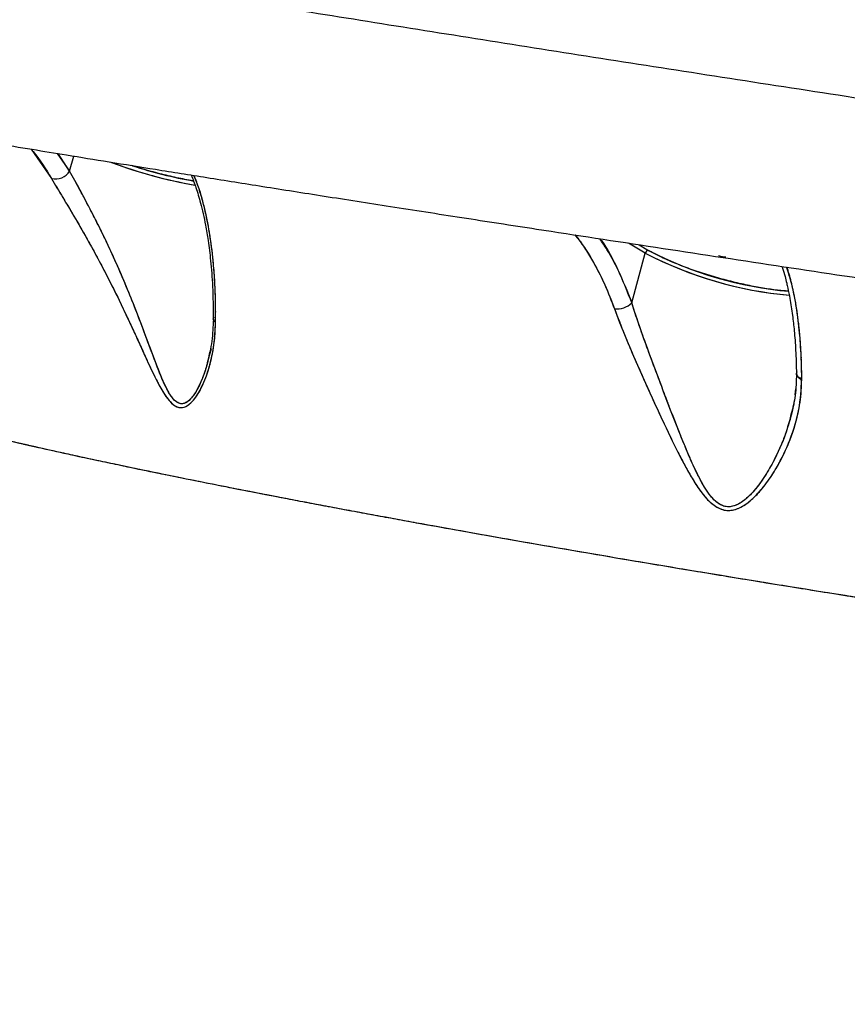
# Model space of a CAD drawing. Header units: millimetres. Extents: x -6234 to 7498, y -6127 to 5103.
# Drawn here: x 4406.2 to 4539.4, y 29.8 to 186.5 of the extents above; entities that cross this region are included whole.
import ezdxf

# ---------------------------------------------------------------- set-up
doc = ezdxf.new("R2010")
doc.units = ezdxf.units.MM
for name, color, linetype in [('DIKOM_ОБЪЕКТ', 7, 'Continuous'), ('DIKOM_РАЗМЕР_ЗОНА', 7, 'Continuous'), ('DIKOM_РАЗМЕР_ОБЪЕКТА', 7, 'Continuous')]:
    doc.layers.add(name, color=color, linetype=linetype)
doc.styles.add('style1', font='arial.ttf', dxfattribs={"width": 0.8})
doc.dimstyles.new('1-50', dxfattribs={"dimtxt": 300, "dimasz": 200, "dimexe": 100, "dimexo": 0, "dimgap": 100, "dimtad": 1, "dimtxsty": 'style1', "dimcen": 200, "dimclrd": 7, "dimclre": 7, "dimclrt": 7, "dimadec": 1, "dimazin": 2, "dimtfac": 1, "dimtmove": 0, "dimatfit": 2, "dimfxl": 0, "dimlwd": 25, "dimlwe": 18, "dimarcsym": 0})

# ---------------------------------------------------------------- blocks, each defined once
blk = doc.blocks.new('*D10')
at = {"layer": 'Defpoints', "color": 0, "transparency": 16777216}
for p in [(5627.97, 903.07), (-3229.39, -1461.51), (5627.97, -5097.58)]:
    blk.add_point(p, dxfattribs=at)
at = {"layer": 'DIKOM_РАЗМЕР_ОБЪЕКТА', "color": 7, "lineweight": 18, "transparency": 16777216}
for p, q in [((5627.97, 903.07), (5627.97, -5197.58)), ((-3229.39, -1461.51), (-3229.39, -5197.58))]:
    blk.add_line(p, q, dxfattribs=at)
at = {"layer": 'DIKOM_РАЗМЕР_ОБЪЕКТА', "color": 7, "lineweight": 25, "transparency": 16777216}
blk.add_line((-3029.39, -5097.58), (5427.97, -5097.58), dxfattribs=at)
at = {"layer": 'DIKOM_РАЗМЕР_ОБЪЕКТА', "color": 7, "transparency": 16777216}
for points in [[(-3029.39, -5064.25), (-3029.39, -5130.92), (-3229.39, -5097.58)], [(5427.97, -5064.25), (5427.97, -5130.92), (5627.97, -5097.58)]]:
    blk.add_solid(points, dxfattribs=at)
at = {"layer": 'DIKOM_РАЗМЕР_ОБЪЕКТА', "color": 7, "lineweight": 40, "transparency": 16777216, "insert": (1488.3, -4844.41), "char_height": 300, "attachment_point": 5, "style": 'style1'}
blk.add_mtext('8850', dxfattribs=at)
blk = doc.blocks.new('*D13')
at = {"layer": 'Defpoints', "color": 0, "transparency": 16777216}
for p in [(7498.07, 1778.2), (-5229.39, -1831.36), (7498.07, -6026.74)]:
    blk.add_point(p, dxfattribs=at)
at = {"layer": 'DIKOM_РАЗМЕР_ЗОНА', "color": 7, "lineweight": 18, "transparency": 16777216}
for p, q in [((7498.07, 1778.2), (7498.07, -6126.74)), ((-5229.39, -1831.36), (-5229.39, -6126.74))]:
    blk.add_line(p, q, dxfattribs=at)
at = {"layer": 'DIKOM_РАЗМЕР_ЗОНА', "color": 7, "lineweight": 25, "transparency": 16777216}
blk.add_line((-5029.39, -6026.74), (7298.07, -6026.74), dxfattribs=at)
at = {"layer": 'DIKOM_РАЗМЕР_ЗОНА', "color": 7, "transparency": 16777216}
for points in [[(-5029.39, -5993.4), (-5029.39, -6060.07), (-5229.39, -6026.74)], [(7298.07, -5993.4), (7298.07, -6060.07), (7498.07, -6026.74)]]:
    blk.add_solid(points, dxfattribs=at)
at = {"layer": 'DIKOM_РАЗМЕР_ЗОНА', "color": 7, "transparency": 16777216, "insert": (1560.69, -5773.56), "char_height": 300, "attachment_point": 5, "style": 'style1'}
blk.add_mtext('12750', dxfattribs=at)

msp = doc.modelspace()

# ---------------------------------------------------------------- linework, layer by layer
at = {"layer": 'DIKOM_ОБЪЕКТ', "color": 7, "linetype": 'Continuous', "lineweight": 15}
for p, q in [((4408.088, 165.612), (4411.35, 160.906)), ((4412.293, 164.937), (4414.285, 162.1)), ((4414.285, 162.1), (4412.448, 164.912)), ((4414.285, 162.1), (4414.941, 164.507)), ((4506.912, 148.905), (4504.214, 150.508)), ((4504.729, 140.904), (4506.912, 148.905)), ((4505.9, 150.251), (4507.438, 149.336)), ((4437.763, 139.484), (4437.745, 139.417)), ((4437.586, 135.381), (4437.628, 135.534)), ((4436.476, 131.311), (4437.094, 133.58)), ((4531.993, 132.163), (4531.97, 132.076)), ((4531.929, 128.476), (4532.081, 129.034)), ((4531.08, 127.083), (4530.982, 126.134)), ((4530.403, 123.019), (4530.29, 122.469))]:
    msp.add_line(p, q, dxfattribs=at)
at = {"layer": 'DIKOM_ОБЪЕКТ', "color": 7, "linetype": 'Continuous', "lineweight": 15, "flags": 128}
for points in [[(4437.77, 137.75), (4437.639, 137.852), (4437.536, 137.962), (4437.461, 138.077), (4437.416, 138.196), (4437.402, 138.316), (4437.418, 138.436), (4437.464, 138.554), (4437.541, 138.668)], [(4532.088, 128.645), (4531.831, 128.753), (4531.612, 128.882), (4531.438, 129.029), (4531.315, 129.189), (4531.245, 129.358), (4531.23, 129.532), (4531.272, 129.705), (4531.368, 129.872)]]:
    msp.add_lwpolyline(points, dxfattribs=at)
at = {"layer": 'DIKOM_ОБЪЕКТ', "color": 7, "linetype": 'Continuous', "lineweight": 15}
for centre, radius, start, end in [((4446.516, 230.808), 71.976, 249.18219, 260.34881), ((4446.445, 230.562), 71.722, 249.24693, 260.40131), ((4446.195, 229.63), 70.158, 251.8925, 260.19484), ((4412.026, 163.447), 2.63, 255.09764, 329.20164), ((4507.446, 148.789), 0.547, 90.84853, 167.77549), ((4535.573, 203.905), 62.02, 242.47558, 264.97642), ((4535.594, 203.966), 62.084, 242.4836, 264.88593), ((4535.217, 202.634), 60.103, 242.47164, 265.0453), ((4502.311, 143.382), 3.463, 264.05653, 314.29157), ((4438.13, 138.388), 0.732, 186.07136, 240.56304), ((4532.274, 129.694), 1.065, 190.84044, 259.9356)]:
    msp.add_arc(centre, radius, start, end, dxfattribs=at)
for points, knots in [([(5122.889, 146.296), (5116.911, 147.03), (5104.989, 148.495), (5086.202, 150.846), (5066.851, 153.296), (5046.869, 155.855), (5026.272, 158.52), (5005.052, 161.29), (4983.243, 164.162), (4960.951, 167.119), (4938.296, 170.145), (4915.364, 173.229), (4892.16, 176.367), (4868.68, 179.561), (4844.924, 182.81), (4820.91, 186.11), (4796.753, 189.446), (4772.581, 192.8), (4748.502, 196.158), (4724.526, 199.517), (4700.652, 202.878), (4676.882, 206.241), (4653.224, 209.605), (4629.782, 212.956), (4606.677, 216.277), (4584.02, 219.554), (4561.829, 222.783), (4540.102, 225.967), (4518.839, 229.105), (4498.048, 232.199), (4477.784, 235.24), (4458.148, 238.216), (4439.142, 241.124), (4427.105, 242.993), (4421.083, 243.928)], [0, 0, 0, 0, 0.0314152, 0.0626496, 0.0937713, 0.1248519, 0.1559641, 0.1871701, 0.218538, 0.2499828, 0.2812417, 0.3123762, 0.3434559, 0.3745498, 0.4057281, 0.4370584, 0.4685249, 0.499827, 0.5309903, 0.5620822, 0.5931715, 0.6243262, 0.6556108, 0.687068, 0.7183978, 0.7495764, 0.7806734, 0.8117572, 0.842896, 0.8741572, 0.9056009, 0.9370702, 0.9685141, 1, 1, 1, 1]), ([(4247.728, 227.908), (4247.473, 226.486), (4246.976, 223.709), (4246.98, 219.607), (4247.507, 215.313), (4248.667, 211.139), (4250.362, 207.352), (4252.148, 204.383), (4254, 201.923), (4255.927, 199.82), (4258.043, 197.893), (4259.93, 196.455), (4261.719, 195.276), (4263.327, 194.348), (4264.645, 193.671), (4265.603, 193.218), (4266.407, 192.86), (4267.232, 192.513), (4268.088, 192.173), (4269.188, 191.761), (4270.503, 191.304), (4272.044, 190.81), (4273.741, 190.302), (4275.52, 189.805), (4277.345, 189.322), (4279.181, 188.858), (4281.186, 188.37), (4283.386, 187.853), (4285.858, 187.292), (4288.64, 186.68), (4291.835, 185.997), (4295.505, 185.234), (4299.777, 184.37), (4304.735, 183.393), (4310.412, 182.301), (4316.638, 181.131), (4323.27, 179.911), (4330.24, 178.653), (4337.542, 177.359), (4345.161, 176.03), (4353.376, 174.621), (4362.165, 173.137), (4371.352, 171.614), (4380.46, 170.118), (4388.668, 168.778), (4395.904, 167.601), (4402.156, 166.585), (4408.059, 165.626), (4414.148, 164.636), (4420.787, 163.555), (4428.299, 162.345), (4436.542, 161.027), (4445.565, 159.596), (4455.398, 158.047), (4466.054, 156.382), (4477.443, 154.615), (4491.589, 152.435), (4508.388, 149.865), (4527.81, 146.922), (4547.462, 143.968), (4567.46, 140.986), (4587.872, 137.966), (4608.701, 134.908), (4629.797, 131.834), (4651.072, 128.756), (4672.381, 125.695), (4693.717, 122.651), (4715.077, 119.625), (4736.59, 116.598), (4759.201, 113.439), (4782.807, 110.165), (4807.287, 106.797), (4831.584, 103.48), (4855.701, 100.215), (4879.637, 97.002), (4903.323, 93.85), (4926.636, 90.776), (4947.945, 87.992), (4967.302, 85.486), (4984.84, 83.233), (5002.177, 81.026), (5019.446, 78.848), (5034.502, 76.967), (5047.406, 75.37), (5058.174, 74.047), (5068.854, 72.745), (5079.414, 71.468), (5089.684, 70.238), (5099.388, 69.084), (5108.291, 68.034), (5115.946, 67.136), (5122.492, 66.374), (5128.052, 65.729), (5133.091, 65.147), (5137.718, 64.616), (5142.229, 64.101), (5147.269, 63.533), (5153.013, 62.894), (5159.464, 62.188), (5166.291, 61.452), (5173.921, 60.644), (5182.119, 59.797), (5190.51, 58.954), (5198.384, 58.191), (5205.648, 57.515), (5212.319, 56.923), (5218.327, 56.421), (5223.714, 56.002), (5228.452, 55.665), (5232.593, 55.402), (5235.74, 55.231), (5238.093, 55.122), (5239.824, 55.054), (5241.386, 55.004), (5242.864, 54.968), (5244.485, 54.943), (5246.303, 54.941), (5248.218, 54.973), (5250.039, 55.05), (5251.782, 55.179), (5253.262, 55.333), (5254.7, 55.534), (5255.974, 55.759), (5257.081, 55.993), (5258.063, 56.23), (5259.289, 56.567), (5260.876, 57.074), (5262.608, 57.746), (5264.288, 58.517), (5265.733, 59.277), (5267.15, 60.125), (5268.502, 61.025), (5270.165, 62.273), (5272.189, 64.052), (5274.493, 66.525), (5276.625, 69.462), (5278.431, 72.729), (5279.818, 76.155), (5280.858, 79.952), (5281.121, 82.615), (5281.255, 83.976)], [0, 0, 0, 0, 0.0028438, 0.005551, 0.008074, 0.0114316, 0.0142151, 0.0165946, 0.0189853, 0.021418, 0.0238498, 0.0270227, 0.029935, 0.0324559, 0.0348702, 0.0368396, 0.0388619, 0.041111, 0.0435882, 0.0462946, 0.0510128, 0.0558737, 0.0604702, 0.0662163, 0.0715286, 0.0767123, 0.0818452, 0.0878865, 0.0939129, 0.1003686, 0.1073166, 0.1147569, 0.1226907, 0.1315467, 0.1409547, 0.1505933, 0.1601667, 0.1696848, 0.1791571, 0.1885933, 0.1979567, 0.2083093, 0.2184462, 0.2278883, 0.2365694, 0.2428612, 0.2486894, 0.2540555, 0.2589599, 0.2648983, 0.2713095, 0.278235, 0.2856822, 0.2936605, 0.3021395, 0.3110876, 0.320286, 0.3345569, 0.3486241, 0.3625173, 0.3762637, 0.3901652, 0.4041159, 0.4180039, 0.4318275, 0.4456157, 0.4591488, 0.472697, 0.4862862, 0.4999439, 0.5154854, 0.5309465, 0.5463671, 0.5617863, 0.5772426, 0.592775, 0.6082915, 0.6237227, 0.6360335, 0.6483347, 0.6606785, 0.6733229, 0.6863397, 0.6946777, 0.7031538, 0.7117236, 0.720391, 0.7291575, 0.737621, 0.7455231, 0.7528696, 0.7585894, 0.7639246, 0.7688761, 0.7734441, 0.7779081, 0.7828095, 0.7891701, 0.7961702, 0.8038137, 0.8120581, 0.8226414, 0.8335178, 0.8442363, 0.8548107, 0.8652539, 0.8755778, 0.8853313, 0.8949857, 0.9041597, 0.9126158, 0.9175456, 0.9221815, 0.9265262, 0.9306572, 0.9351549, 0.9404608, 0.9463216, 0.9524641, 0.9561103, 0.959782, 0.9632256, 0.9660941, 0.9682016, 0.9698356, 0.9713119, 0.9731887, 0.9754924, 0.9771554, 0.9789028, 0.980082, 0.9812823, 0.9827265, 0.9846135, 0.9869417, 0.989694, 0.992015, 0.9945289, 0.9972034, 1, 1, 1, 1]), ([(4247.785, 227.899), (4247.761, 227.878), (4247.52, 227.665), (4248.138, 227.12), (4249.642, 226.272), (4252.181, 225.301), (4255.678, 224.198), (4260.17, 222.958), (4265.626, 221.589), (4272.014, 220.096), (4279.308, 218.483), (4287.504, 216.752), (4296.602, 214.906), (4306.603, 212.944), (4317.515, 210.865), (4329.309, 208.677), (4341.928, 206.389), (4355.305, 204.013), (4369.413, 201.554), (4384.243, 199.011), (4399.801, 196.386), (4416.084, 193.676), (4433.094, 190.884), (4450.765, 188.02), (4469.008, 185.097), (4487.742, 182.13), (4506.946, 179.121), (4526.62, 176.07), (4546.765, 172.978), (4567.383, 169.844), (4588.452, 166.673), (4609.875, 163.478), (4631.546, 160.276), (4653.385, 157.079), (4675.386, 153.887), (4697.55, 150.701), (4719.877, 147.52), (4742.368, 144.346), (4764.975, 141.185), (4787.593, 138.054), (4810.119, 134.965), (4832.5, 131.925), (4854.737, 128.935), (4876.829, 125.993), (4898.772, 123.1), (4920.487, 120.267), (4941.873, 117.506), (4962.842, 114.828), (4983.374, 112.236), (5003.474, 109.729), (5023.14, 107.307), (5042.371, 104.97), (5061.147, 102.72), (5079.381, 100.568), (5096.985, 98.525), (5113.889, 96.598), (5130.093, 94.786), (5145.603, 93.089), (5160.414, 91.508), (5174.525, 90.044), (5187.902, 88.7), (5200.476, 87.483), (5212.188, 86.401), (5223.003, 85.454), (5232.935, 84.642), (5241.981, 83.963), (5250.141, 83.419), (5257.407, 83.009), (5263.752, 82.733), (5269.141, 82.594), (5273.554, 82.592), (5276.977, 82.73), (5279.455, 83.003), (5280.82, 83.417), (5281.368, 83.751), (5281.241, 83.968), (5281.235, 83.978)], [0, 0, 0, 0, 0.0016717, 0.0168377, 0.0306269, 0.0444384, 0.0582979, 0.0722319, 0.0861656, 0.1000218, 0.1138306, 0.1276178, 0.1414079, 0.1552271, 0.1691019, 0.1830538, 0.1969686, 0.2108133, 0.2246146, 0.2383992, 0.2521928, 0.2660215, 0.2799122, 0.2938685, 0.3077624, 0.3215932, 0.3353882, 0.3491733, 0.362974, 0.3768166, 0.3907281, 0.4046799, 0.4185557, 0.4323752, 0.4461656, 0.459953, 0.4737626, 0.4876209, 0.5015557, 0.5154994, 0.5293803, 0.5432254, 0.5570615, 0.5709142, 0.5848101, 0.5987674, 0.6126748, 0.6265148, 0.6403138, 0.6540982, 0.667894, 0.6817269, 0.6956234, 0.7095795, 0.7234678, 0.7372955, 0.7510889, 0.7648743, 0.7786776, 0.7925252, 0.806444, 0.8203929, 0.8342643, 0.8480815, 0.8618711, 0.8756588, 0.889471, 0.9033326, 0.9172696, 0.9311972, 0.9450523, 0.9588611, 0.9726496, 0.986443, 0.999339, 1, 1, 1, 1]), ([(4408.088, 165.612), (4408.189, 165.497), (4409.377, 164.135), (4410.407, 162.449), (4411.35, 160.906)], [0, 0, 0, 0, 0.08495863, 1, 1, 1, 1]), ([(4434.198, 160.518), (4433.738, 160.595), (4432.445, 160.81), (4430.134, 161.319), (4427.374, 162.034), (4425.365, 162.612), (4424.369, 162.958), (4424.252, 162.999)], [0, 0, 0, 0, 0.1463191, 0.4112956, 0.6849724, 0.963221, 1, 1, 1, 1]), ([(4436.472, 131.312), (4436.37, 130.949), (4436.161, 130.205), (4435.797, 129.164), (4435.38, 128.126), (4434.909, 127.14), (4434.361, 126.209), (4433.652, 125.285), (4432.889, 124.712), (4432.158, 124.643), (4431.64, 124.827), (4431.153, 125.21), (4430.719, 125.724), (4430.306, 126.353), (4429.805, 127.259), (4429.219, 128.529), (4428.562, 130.139), (4427.915, 131.822), (4427.058, 134.126), (4425.959, 137.089), (4424.559, 140.726), (4423.053, 144.416), (4421.598, 147.743), (4420.247, 150.654), (4419.048, 153.117), (4417.922, 155.333), (4416.902, 157.276), (4415.671, 159.561), (4414.842, 161.079), (4414.285, 162.1)], [0, 0, 0, 0, 0.0227804, 0.0466926, 0.0677386, 0.0925431, 0.1166838, 0.1399128, 0.175994, 0.1938575, 0.2120998, 0.229278, 0.2482547, 0.265322, 0.284262, 0.3197303, 0.3559659, 0.3916614, 0.4274358, 0.4990966, 0.5702383, 0.6412705, 0.712833, 0.7615311, 0.8092685, 0.8562967, 0.8929086, 0.9279801, 1, 1, 1, 1]), ([(4436.805, 132.955), (4436.648, 132.168), (4436.354, 130.685), (4435.623, 128.661), (4434.799, 126.865), (4433.903, 125.536), (4433.016, 124.792), (4432.223, 124.592), (4431.467, 124.899), (4430.569, 125.829), (4429.63, 127.555), (4428.291, 130.753), (4426.683, 135.171), (4424.819, 140.091), (4423.029, 144.475), (4421.376, 148.249), (4419.61, 152.001), (4417.778, 155.636), (4415.921, 159.105), (4414.829, 161.104), (4414.285, 162.1)], [0, 0, 0, 0, 0.0461278, 0.0869777, 0.1276942, 0.1677931, 0.1929676, 0.2176946, 0.2427365, 0.2682556, 0.3201663, 0.3726335, 0.4784148, 0.58399, 0.653948, 0.7242244, 0.7941529, 0.8635457, 0.9320032, 1, 1, 1, 1]), ([(4433.847, 161.46), (4434.105, 160.799), (4434.642, 159.424), (4435.265, 157.292), (4435.768, 155.246), (4436.183, 153.246), (4436.605, 150.76), (4437.008, 147.514), (4437.341, 143.371), (4437.38, 140.085), (4437.402, 138.314)], [0, 0, 0, 0, 0.1219243, 0.2536505, 0.338358, 0.4241, 0.5313024, 0.662567, 0.8182421, 1, 1, 1, 1]), ([(4437.77, 137.75), (4437.764, 139.602), (4437.751, 143.296), (4437.362, 148.269), (4436.741, 152.793), (4435.853, 156.833), (4435.021, 159.711), (4434.415, 161.051), (4434.26, 161.394)], [0, 0, 0, 0, 0.1846368, 0.3683828, 0.5537956, 0.7393788, 0.9333278, 1, 1, 1, 1]), ([(4437.77, 137.75), (4437.773, 138.858), (4437.78, 141.083), (4437.655, 144.242), (4437.456, 146.974), (4437.204, 149.339), (4436.933, 151.323), (4436.61, 153.251), (4436.208, 155.239), (4435.71, 157.276), (4435.076, 159.354), (4434.609, 160.726), (4434.32, 161.364), (4434.31, 161.386)], [0, 0, 0, 0, 0.1099921, 0.2208872, 0.3334589, 0.4138287, 0.4983122, 0.5776513, 0.6632992, 0.7701535, 0.8748564, 0.9957332, 1, 1, 1, 1]), ([(4411.35, 160.906), (4411.947, 159.907), (4413.135, 157.918), (4415.22, 154.449), (4417.299, 150.832), (4419.325, 147.117), (4421.24, 143.394), (4423.339, 139.082), (4425.558, 134.249), (4427.499, 129.933), (4429.109, 126.819), (4430.301, 125.038), (4431.531, 124.058), (4432.712, 123.982), (4434.049, 124.878), (4435.315, 126.749), (4436.39, 129.282), (4437.151, 132.005), (4437.645, 134.833), (4437.728, 136.776), (4437.77, 137.75)], [0, 0, 0, 0, 0.0621131, 0.1237244, 0.1855387, 0.2474371, 0.3094397, 0.3710824, 0.4642395, 0.5582847, 0.605634, 0.6536089, 0.68597, 0.7182303, 0.7504108, 0.8012039, 0.8515462, 0.9011004, 0.9504341, 1, 1, 1, 1]), ([(4411.35, 160.906), (4411.638, 160.419), (4412.222, 159.434), (4413.196, 157.821), (4414.218, 156.12), (4415.354, 154.202), (4416.622, 152.013), (4418.008, 149.538), (4419.604, 146.578), (4421.34, 143.194), (4422.945, 139.887), (4424.277, 137.036), (4425.373, 134.639), (4426.356, 132.475), (4427.221, 130.598), (4428.021, 128.93), (4428.811, 127.4), (4429.519, 126.214), (4430.098, 125.411), (4430.577, 124.86), (4431.076, 124.427), (4431.786, 124.034), (4432.542, 124.006), (4433.279, 124.363), (4433.84, 124.812), (4434.417, 125.466), (4435.002, 126.336), (4435.612, 127.477), (4436.22, 128.914), (4436.939, 131.132), (4437.585, 134.086), (4437.708, 136.526), (4437.77, 137.75)], [0, 0, 0, 0, 0.03110713, 0.06293732, 0.09360129, 0.12528426, 0.16490918, 0.20645918, 0.25019859, 0.31276369, 0.37495454, 0.41646583, 0.45851271, 0.499793, 0.53199583, 0.56198474, 0.59534831, 0.6246731, 0.6410043, 0.65605204, 0.67238533, 0.68762217, 0.71890326, 0.73416614, 0.75042859, 0.76927306, 0.7901254, 0.81324627, 0.84305667, 0.87577628, 0.93769965, 1, 1, 1, 1]), ([(4495.557, 151.832), (4495.984, 151.303), (4497.25, 149.734), (4498.919, 146.865), (4500.63, 143.419), (4501.51, 141.101), (4501.952, 139.938)], [0, 0, 0, 0, 0.1651751, 0.4893341, 0.7437605, 1, 1, 1, 1]), ([(4495.629, 151.821), (4495.71, 151.723), (4496.295, 151.013), (4497.285, 149.545), (4498.834, 147.017), (4500.442, 143.874), (4501.453, 141.239), (4501.952, 139.938)], [0, 0, 0, 0, 0.0313386, 0.2258414, 0.4139837, 0.7107008, 1, 1, 1, 1]), ([(4504.729, 140.904), (4504.135, 142.429), (4502.95, 145.471), (4501.176, 148.867), (4499.976, 150.64), (4499.587, 151.216)], [0, 0, 0, 0, 0.4047293, 0.8068647, 1, 1, 1, 1]), ([(4499.603, 151.213), (4499.681, 151.111), (4500.783, 149.675), (4502.575, 146.283), (4504.012, 142.695), (4504.729, 140.904)], [0, 0, 0, 0, 0.0371375, 0.519304, 1, 1, 1, 1]), ([(4529.931, 142.78), (4529.616, 142.798), (4528.654, 142.854), (4526.763, 143.109), (4524.319, 143.528), (4521.67, 144.101), (4518.892, 144.814), (4516.11, 145.648), (4513.461, 146.562), (4511.079, 147.509), (4509.023, 148.445), (4507.958, 149.044), (4507.438, 149.336)], [0, 0, 0, 0, 0.04904551, 0.14957226, 0.25010028, 0.35541988, 0.46419584, 0.5747852, 0.68537917, 0.79415403, 0.89947604, 1, 1, 1, 1]), ([(4518.689, 148.504), (4518.696, 148.502), (4519.111, 148.388), (4519.502, 148.331), (4519.887, 148.275)], [0, 0, 0, 0, 0.01529464, 1, 1, 1, 1]), ([(4528.906, 146.761), (4528.938, 146.667), (4529.111, 146.163), (4529.359, 145.256), (4529.631, 144.182), (4529.895, 143.016), (4530.229, 141.331), (4530.583, 139.045), (4530.894, 136.27), (4531.133, 133.174), (4531.195, 130.781), (4531.229, 129.497)], [0, 0, 0, 0, 0.0226484, 0.1221805, 0.1966102, 0.2485445, 0.3555298, 0.5160259, 0.6526899, 0.813595, 1, 1, 1, 1]), ([(4532.088, 128.645), (4532.048, 130.432), (4531.968, 133.995), (4531.479, 138.754), (4530.757, 143.114), (4530.025, 145.459), (4529.654, 146.648)], [0, 0, 0, 0, 0.24821359, 0.49510093, 0.74410784, 1, 1, 1, 1]), ([(4532.088, 128.645), (4532.078, 129.413), (4532.057, 130.986), (4531.953, 133.299), (4531.797, 135.494), (4531.587, 137.594), (4531.321, 139.624), (4530.936, 141.917), (4530.4, 144.289), (4529.953, 145.944), (4529.69, 146.639), (4529.689, 146.643)], [0, 0, 0, 0, 0.1057714, 0.2168961, 0.3331863, 0.4346689, 0.5460553, 0.6670011, 0.8332556, 0.9991422, 1, 1, 1, 1]), ([(4501.952, 139.938), (4502.468, 138.574), (4503.501, 135.845), (4505.398, 131.447), (4507.375, 127.004), (4509.417, 122.548), (4511.502, 118.155), (4513.314, 114.6), (4514.89, 111.912), (4516.192, 110.024), (4517.7, 108.39), (4519.504, 107.411), (4521.423, 107.554), (4523.095, 108.452), (4524.798, 109.916), (4526.463, 111.899), (4528.458, 114.955), (4530.326, 118.902), (4531.806, 123.725), (4531.994, 127.007), (4532.088, 128.645)], [0, 0, 0, 0, 0.0693825, 0.1388321, 0.2086064, 0.2780526, 0.348161, 0.4187373, 0.4541001, 0.4899075, 0.5259667, 0.5624562, 0.5948405, 0.6270499, 0.6590455, 0.7061407, 0.7526661, 0.8354647, 0.9178381, 1, 1, 1, 1]), ([(4501.952, 139.938), (4502.237, 139.166), (4502.821, 137.587), (4503.866, 135.032), (4505.163, 131.988), (4506.744, 128.409), (4508.351, 124.868), (4509.797, 121.749), (4511.038, 119.141), (4512.211, 116.766), (4513.293, 114.692), (4514.337, 112.834), (4515.408, 111.126), (4516.416, 109.792), (4517.268, 108.896), (4518.224, 108.094), (4519.305, 107.566), (4520.471, 107.481), (4521.332, 107.631), (4522.179, 107.966), (4523.202, 108.565), (4524.435, 109.587), (4525.717, 110.992), (4526.908, 112.577), (4528.292, 114.746), (4529.763, 117.641), (4531.063, 121.229), (4531.932, 124.915), (4532.036, 127.4), (4532.088, 128.645)], [0, 0, 0, 0, 0.03974282, 0.0812419, 0.12481683, 0.18535608, 0.24942267, 0.29075035, 0.33279038, 0.37419582, 0.40656093, 0.43653601, 0.47021101, 0.49931605, 0.5157785, 0.53081444, 0.56232956, 0.57786027, 0.5938902, 0.60898619, 0.62546189, 0.65448996, 0.68843311, 0.71823387, 0.75062891, 0.81286106, 0.87543899, 0.93756231, 1, 1, 1, 1]), ([(4530.823, 124.776), (4530.774, 124.521), (4530.626, 123.745), (4530.327, 122.572), (4529.91, 121.142), (4529.397, 119.628), (4528.796, 118.102), (4528.143, 116.644), (4527.431, 115.215), (4526.557, 113.664), (4525.505, 112.056), (4524.323, 110.541), (4523.19, 109.402), (4522.189, 108.68), (4521.379, 108.273), (4520.548, 108.071), (4519.708, 108.129), (4518.914, 108.451), (4518.196, 108.983), (4517.549, 109.66), (4516.785, 110.666), (4515.945, 112.061), (4515.043, 113.845), (4514.2, 115.691), (4513.394, 117.588), (4512.607, 119.516), (4511.805, 121.543), (4511.043, 123.503), (4510.196, 125.717), (4509.3, 128.075), (4508.307, 130.722), (4507.182, 133.763), (4505.926, 137.222), (4505.128, 139.675), (4504.729, 140.904)], [0, 0, 0, 0, 0.0140974, 0.0428086, 0.065236, 0.0941883, 0.1283699, 0.152654, 0.1791457, 0.2130341, 0.2469716, 0.2811586, 0.3156759, 0.3339401, 0.3502002, 0.3678262, 0.3846639, 0.4012145, 0.4192827, 0.4365037, 0.4536907, 0.4881337, 0.5222941, 0.5564058, 0.5905927, 0.6248976, 0.6590678, 0.6971077, 0.727038, 0.7737223, 0.8188109, 0.8635478, 0.931649, 1, 1, 1, 1]), ([(4530.587, 123.917), (4530.264, 122.594), (4529.538, 119.618), (4527.844, 115.881), (4525.997, 112.719), (4524.459, 110.662), (4522.903, 109.132), (4521.394, 108.174), (4519.802, 108.003), (4518.463, 108.697), (4517.415, 109.781), (4516.1, 111.696), (4514.582, 114.75), (4512.84, 118.898), (4511.096, 123.352), (4509.377, 127.861), (4507.7, 132.348), (4506.079, 136.772), (4505.178, 139.53), (4504.729, 140.904)], [0, 0, 0, 0, 0.0747016, 0.1679844, 0.2200146, 0.2720511, 0.3067112, 0.3406258, 0.3736874, 0.4017617, 0.4304042, 0.4595292, 0.5286084, 0.6078211, 0.686982, 0.7655327, 0.8443693, 0.922525, 1, 1, 1, 1]), ([(4437.405, 138.258), (4437.361, 137.085), (4437.274, 134.749), (4436.746, 132.473), (4436.484, 131.341)], [0, 0, 0, 0, 0.5024689, 1, 1, 1, 1]), ([(4531.229, 129.497), (4531.202, 128.33), (4531.154, 126.178), (4530.639, 124.011), (4530.403, 123.019)], [0, 0, 0, 0, 0.54200834, 1, 1, 1, 1]), ([(4573.471, 88.483), (4569.965, 89.014), (4562.938, 90.078), (4552.617, 91.672), (4542.494, 93.259), (4532.62, 94.833), (4522.968, 96.397), (4513.471, 97.961), (4504.944, 99.39), (4497.326, 100.687), (4490.559, 101.855), (4483.823, 103.033), (4477.263, 104.197), (4471.874, 105.167), (4467.598, 105.946), (4464.267, 106.557), (4460.934, 107.174), (4457.603, 107.795), (4454.275, 108.421), (4450.956, 109.051), (4447.05, 109.8), (4442.542, 110.675), (4437.44, 111.681), (4432.288, 112.714), (4427.269, 113.739), (4422.913, 114.647), (4419.161, 115.442), (4415.994, 116.123), (4412.621, 116.861), (4410.232, 117.392), (4408.643, 117.751), (4408.118, 117.87), (4407.589, 117.99), (4407.056, 118.111), (4406.52, 118.234), (4405.892, 118.378), (4405.08, 118.565), (4403.996, 118.817), (4402.645, 119.133), (4401.047, 119.511), (4399.299, 119.931), (4397.605, 120.344), (4395.731, 120.809), (4393.836, 121.288), (4391.756, 121.828), (4389.21, 122.506), (4386.348, 123.303), (4383.472, 124.156), (4381.916, 124.663), (4381.168, 124.907)], [0, 0, 0, 0, 0.03561, 0.0713872, 0.1073333, 0.142909, 0.1783701, 0.2143464, 0.2508401, 0.277912, 0.3055299, 0.333695, 0.3624071, 0.389973, 0.4049439, 0.420175, 0.4356655, 0.451416, 0.4674264, 0.4836968, 0.5002277, 0.5259926, 0.5530551, 0.5814158, 0.6110753, 0.6394002, 0.6596954, 0.6811187, 0.7006086, 0.7272294, 0.7309594, 0.7347464, 0.7385898, 0.7424897, 0.7464461, 0.7504593, 0.7564865, 0.7647491, 0.7752474, 0.7879816, 0.802952, 0.8183428, 0.8312155, 0.8524191, 0.8705212, 0.8915208, 0.9303476, 0.9665078, 1, 1, 1, 1]), ([(4898.841, 46.875), (4892.778, 47.561), (4880.645, 48.935), (4861.973, 51.081), (4842.967, 53.289), (4823.652, 55.56), (4804.15, 57.882), (4784.944, 60.199), (4766.088, 62.504), (4747.583, 64.796), (4729.054, 67.125), (4710.505, 69.493), (4691.297, 71.985), (4671.56, 74.595), (4651.431, 77.312), (4631.654, 80.041), (4612.231, 82.784), (4593.165, 85.544), (4574.527, 88.312), (4556.419, 91.074), (4538.935, 93.814), (4522.106, 96.529), (4505.968, 99.208), (4490.603, 101.836), (4476.088, 104.397), (4462.45, 106.88), (4449.686, 109.282), (4437.79, 111.6), (4426.618, 113.861), (4416.291, 116.043), (4406.939, 118.119), (4398.699, 120.054), (4391.735, 121.821), (4387.416, 122.973), (4385.76, 123.486), (4385.675, 123.513)], [0, 0, 0, 0, 0.0300603, 0.0601522, 0.0903541, 0.1207445, 0.1510865, 0.1812486, 0.2095959, 0.2379214, 0.266292, 0.2947747, 0.3234261, 0.3552899, 0.3869722, 0.4185715, 0.450184, 0.481907, 0.5138359, 0.5457496, 0.5775698, 0.6093966, 0.6413303, 0.6732613, 0.704992, 0.736619, 0.7682369, 0.7999387, 0.8318198, 0.86533, 0.8986266, 0.9318004, 0.9649569, 0.9982005, 1, 1, 1, 1])]:
    msp.add_open_spline(points, degree=3, knots=knots, dxfattribs=at)

# ---------------------------------------------------------------- dimensions: what is measured, and where the dimension line sits
at = {"layer": 'DIKOM_РАЗМЕР_ЗОНА'}
dim = msp.add_linear_dim(base=(7498.074, -6026.735), p1=(-5229.391, -1831.362), p2=(7498.074, 1778.201), text='12750', dimstyle='1-50', dxfattribs=at)
dim.commit()
dim.dimension.update_dxf_attribs({"geometry": '*D13', "text_midpoint": (1560.691, -6026.735), "dimtype": 160})
at = {"layer": 'DIKOM_РАЗМЕР_ОБЪЕКТА', "lineweight": 40}
dim = msp.add_linear_dim(base=(5627.969, -5097.582), p1=(-3229.391, -1461.506), p2=(5627.969, 903.069), text='8850', dimstyle='1-50', dxfattribs=at)
dim.commit()
dim.dimension.update_dxf_attribs({"geometry": '*D10', "text_midpoint": (1488.304, -5097.582), "dimtype": 160})

doc.saveas('drawing.dxf')
